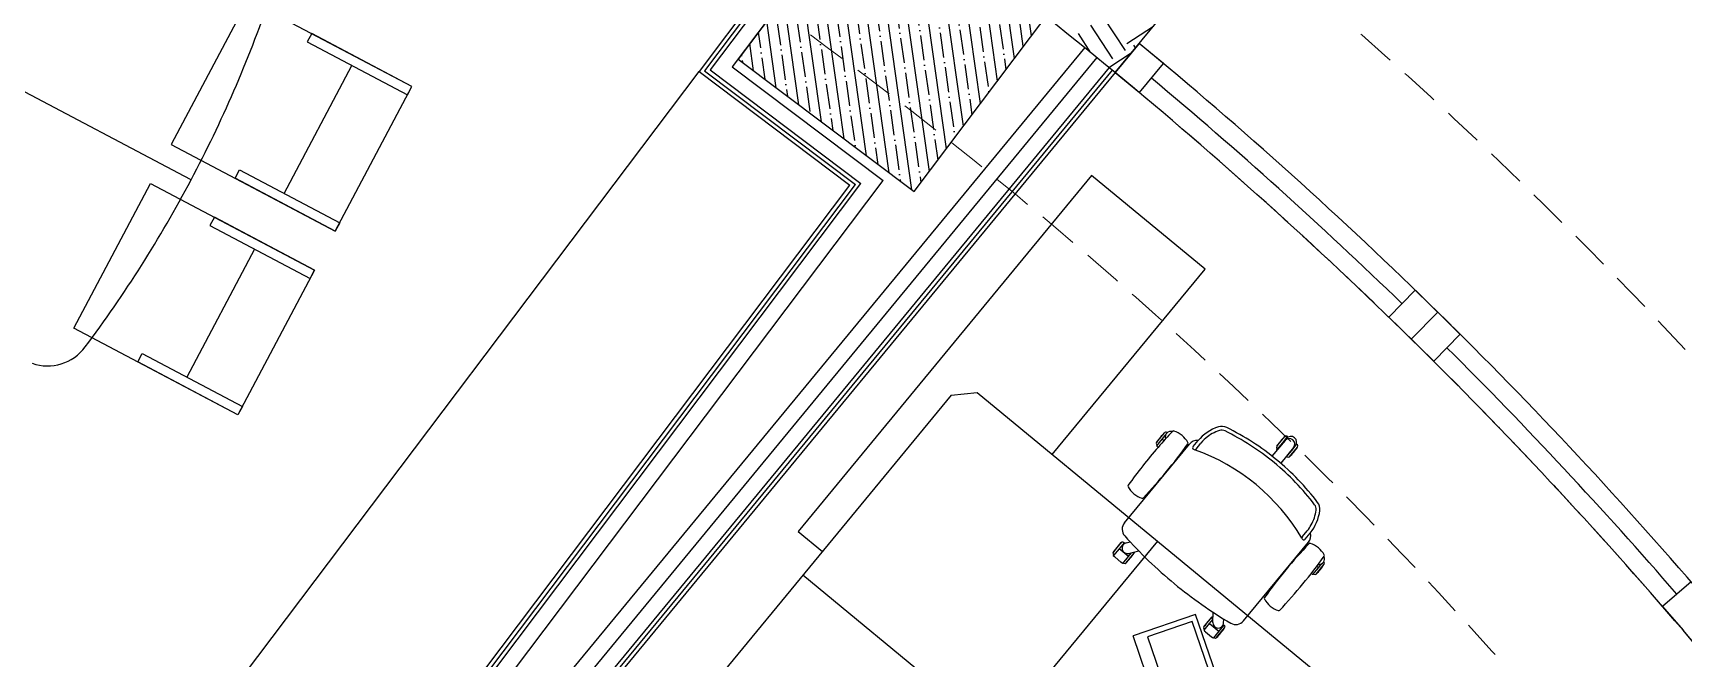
# Model space of a CAD drawing. Header units: millimetres. Extents: x 132785 to 150483, y 90225 to 103753.
# Drawn here: x 136300 to 136823, y 94182 to 94380 of the extents above; entities that cross this region are included whole.
import ezdxf

# ---------------------------------------------------------------- set-up
doc = ezdxf.new("R2010")
doc.units = ezdxf.units.MM
doc.linetypes.add('061-GZM-AP-100$0$HIDDEN', pattern=[0.375, 0.25, -0.125])
doc.layers.add('061-GZM-AP-100$0$A-cephe', color=181, linetype='Continuous')
doc.layers.add('061-GZM-AP-100$0$A-HATCH', color=8, linetype='Continuous')
doc.layers.add('061-GZM-AP-100$0$A-kiris', color=252, linetype='Continuous', lineweight=0)

msp = doc.modelspace()

# ---------------------------------------------------------------- hatches: boundary and pattern name
at = {"layer": '061-GZM-AP-100$0$A-HATCH'}
h = msp.add_hatch(dxfattribs=at)
h.set_pattern_fill('ANSI35', color=253, angle=-127.00004, style=0)
h.set_pattern_definition([(278, (136593.4806, 94406.7286), (6.2882, 0.88374), []), (278, (136590.7784, 94403.1427), (6.2882, 0.88374), [7.9375, -1.5875, 0, -1.5875])])
h.paths.add_polyline_path([(136621.433, 94385.665), (136565.528, 94427.792), (136523.401, 94371.888), (136579.306, 94329.761)])

# ---------------------------------------------------------------- linework, layer by layer
at = {"color": 253}
for p, q in [((136559.164, 94431.808), (136511.018, 94367.917)), ((136560.184, 94431.085), (136512.769, 94368.163)), ((136561.203, 94430.361), (136514.52, 94368.409)), ((136565.196, 94427.351), (136521.522, 94369.394)), ((136643.162, 94367.563), (136681.327, 94413.86)), ((136642.396, 94371.969), (136635.451, 94382.602)), ((136646.383, 94374.573), (136639.439, 94385.206)), ((136646.844, 94376.77), (136655.31, 94382.299)), ((136630.781, 94377.655), (136631.003, 94377.8)), ((136635.475, 94373.855), (136631.464, 94379.997)), ((136650.795, 94376.822), (136643.163, 94367.562)), ((136658.511, 94370.462), (136650.795, 94376.822)), ((136633.517, 94375.514), (136377.448, 94064.877)), ((136641.123, 94369.241), (136648.538, 94374.084)), ((136649.63, 94375.409), (136649.042, 94376.309)), ((136366.421, 94176.031), (136511.018, 94367.917)), ((136379.262, 94329.185, 0), (136400.784, 94369.84, 0)), ((136641.233, 94369.153), (136385.21, 94058.572)), ((136642.198, 94368.358), (136386.971, 94058.743)), ((136643.162, 94367.563), (136388.731, 94058.913)), ((136511.018, 94367.917), (136558.937, 94331.809)), ((136512.769, 94368.163), (136560.687, 94332.055)), ((136514.52, 94368.409), (136562.438, 94332.301)), ((136521.522, 94369.394), (136569.44, 94333.285)), ((136643.162, 94367.563), (136650.879, 94361.202)), ((136650.879, 94361.202), (136658.511, 94370.462)), ((136349.573, 94333.567), (136291.419, 94364.353)), ((136349.573, 94333.567), (136291.419, 94364.353)), ((136349.75, 94333.474), (136349.573, 94333.567)), ((136349.75, 94333.474), (136349.573, 94333.567)), ((136415.155, 94141.005), (136558.937, 94331.809)), ((136415.418, 94139.276), (136560.687, 94332.055)), ((136415.681, 94137.548), (136562.438, 94332.301)), ((136416.732, 94130.635), (136569.44, 94333.285)), ((136369.888, 94311.478, 0), (136348.367, 94270.823, 0)), ((136591.129, 94265.139), (136496.735, 94150.63)), ((136591.129, 94265.139), (136599.294, 94265.925)), ((136599.294, 94265.925), (136713.803, 94171.531)), ((136656.275, 94250.06), (136658.82, 94253.147)), ((136656.332, 94249.025), (136658.09, 94251.156)), ((136658.09, 94251.156), (136659.187, 94252.487)), ((136658.09, 94251.156), (136658.687, 94250.664)), ((136659.138, 94251.301), (136659.188, 94251.219)), ((136659.523, 94253.214), (136659.61, 94253.143)), ((136694.46, 94248.873), (136697.005, 94251.96)), ((136697.372, 94251.3), (136696.275, 94249.969)), ((136697.991, 94251.795), (136697.708, 94252.027)), ((136646.111, 94224.561), (136666.701, 94249.539)), ((136656.343, 94249.356), (136656.499, 94249.227)), ((136665.218, 94248.226), (136665.396, 94247.955)), ((136667.889, 94248.754), (136669.484, 94250.689)), ((136668.815, 94247.991), (136670.368, 94249.875)), ((136697.161, 94250.727), (136692.937, 94245.764)), ((136696.275, 94249.969), (136694.518, 94247.837)), ((136694.685, 94248.04), (136694.528, 94248.169)), ((136699.769, 94248.47), (136695.756, 94243.443)), ((136696.417, 94249.852), (136696.275, 94249.969)), ((136697.488, 94245.389), (136699.246, 94247.52)), ((136698.516, 94245.53), (136701.06, 94248.617)), ((136699.246, 94247.52), (136699.104, 94247.637)), ((136699.246, 94247.52), (136700.343, 94248.851)), ((136700.992, 94249.32), (136700.71, 94249.553)), ((136697.812, 94245.462), (136697.655, 94245.591)), ((136702.592, 94220.147), (136704.145, 94222.031)), ((136703.518, 94219.384), (136705.073, 94221.27)), ((136656.549, 94218.728), (136554.776, 94095.268)), ((136642.558, 94215.155), (136645.102, 94218.241)), ((136644.372, 94216.251), (136642.615, 94214.119)), ((136642.782, 94214.322), (136642.626, 94214.451)), ((136645.963, 94218.18), (136644.372, 94216.251)), ((136647.343, 94213.802), (136644.372, 94216.251)), ((136646.173, 94218.006), (136645.806, 94218.309)), ((136646.613, 94211.812), (136649.158, 94214.898)), ((136646.642, 94218.21), (136647.865, 94218.544)), ((136647.343, 94213.802), (136648.368, 94215.045)), ((136647.515, 94214.836), (136650.651, 94215.603)), ((136683.925, 94193.389), (136704.52, 94218.373)), ((136703.523, 94216.676), (136703.222, 94216.799)), ((136644.99, 94212.048), (136643.1, 94213.607)), ((136645.586, 94211.67), (136647.343, 94213.802)), ((136645.909, 94211.744), (136645.753, 94211.873)), ((136700.921, 94213.79), (136700.784, 94213.84)), ((136705.94, 94208.131), (136707.697, 94210.263)), ((136706.967, 94208.273), (136709.512, 94211.359)), ((136707.697, 94210.263), (136707.149, 94210.715)), ((136707.639, 94211.32), (136707.611, 94211.33)), ((136707.697, 94210.263), (136708.794, 94211.594)), ((136709.444, 94212.063), (136709.357, 94212.135)), ((136667.392, 94106.112), (136543.932, 94207.884)), ((136706.263, 94208.205), (136706.107, 94208.334)), ((136826.068, 94205.804), (136816.943, 94198.011)), ((136668.699, 94195.457), (136648.84, 94188.629)), ((136684.533, 94149.403), (136668.699, 94195.457)), ((136671.314, 94191.45), (136673.859, 94194.536)), ((136673.129, 94192.546), (136674.153, 94193.789)), ((136674.111, 94192.912), (136674.265, 94196.137)), ((136677.59, 94192.699), (136677.684, 94193.964)), ((136816.943, 94198.011), (136823.438, 94190.407)), ((136664.674, 94142.575), (136648.84, 94188.629)), ((136671.371, 94190.414), (136673.129, 94192.546)), ((136671.382, 94190.746), (136671.538, 94190.617)), ((136671.856, 94189.902), (136673.746, 94188.343)), ((136673.129, 94192.546), (136676.099, 94190.097)), ((136676.099, 94190.097), (136674.342, 94187.966)), ((136675.37, 94188.107), (136677.914, 94191.193)), ((136677.69, 94192.026), (136676.099, 94190.097)), ((136677.479, 94192.2), (136677.846, 94191.897)), ((136674.509, 94188.168), (136674.666, 94188.039))]:
    msp.add_line(p, q, dxfattribs=at)
at = {"color": 253, "ltscale": 12}
msp.add_line((136637.375, 94372.333), (136381.352, 94061.752), dxfattribs=at)
at = {"color": 253}
for points in [[(136565.528, 94427.792), (136523.401, 94371.888), (136579.306, 94329.761), (136621.433, 94385.665)], [(136653.397, 94188.292), (136668.061, 94145.643), (136682.246, 94150.52), (136667.582, 94193.169)]]:
    msp.add_lwpolyline(points, close=True, dxfattribs=at)
at = {"color": 253, "elevation": 0}
for points in [[(136367.719, 94390.738), (136343.39, 94344.78), (136395.535, 94317.177), (136419.864, 94363.134)], [(136419.864, 94363.134), (136388.047, 94379.977), (136386.643, 94377.326), (136418.46, 94360.483), (136419.864, 94363.134)], [(136395.535, 94317.177), (136363.718, 94334.02), (136365.122, 94336.671), (136396.938, 94319.828), (136395.535, 94317.177)], [(136312.495, 94286.418), (136336.824, 94332.376), (136388.968, 94304.772), (136364.639, 94258.814)], [(136388.968, 94304.772), (136357.151, 94321.615), (136355.748, 94318.964), (136387.564, 94302.12), (136388.968, 94304.772)], [(136364.639, 94258.814), (136332.822, 94275.657), (136334.226, 94278.309), (136366.043, 94261.466), (136364.639, 94258.814)]]:
    msp.add_lwpolyline(points, close=True, dxfattribs=at)
at = {"color": 253}
msp.add_lwpolyline([(136623.176, 94246.238), (136671.728, 94305.136), (136635.654, 94334.873), (136542.461, 94221.821), (136550.178, 94215.46)], dxfattribs=at)
for centre, radius, start, end in [((135720.849, 93248.707), 1450, 50.5, 60.5), ((135992.694, 94522.49), 404, 332.1043, 341.02158), ((135720.849, 93248.707), 1462, 40.5, 50.5), ((135720.849, 93248.707), 1450, 40.5, 50.5), ((135720.849, 93248.707), 1456, 45.893518, 50.106482), ((135992.694, 94522.49), 404, 323.18702, 332.1043), ((136304.126, 94289.4), 15, 251.00863, 323.18702), ((135720.849, 93248.707), 1456, 40.893518, 45.106482), ((136672.915, 94238.935), 20.016, 134.76548, 146.23451), ((136784.655, 94137.594), 169.27, 136.73592, 139.05383), ((136659.205, 94252.829), 0.5, 50.5, 140.5), ((136660.768, 94251.864), 1.725, 72.1351, 199.05102), ((136661.683, 94253.332), 0.4, 66.20635, 136.73592), ((136659.338, 94246.186), 7.921, 29.1671, 71.8329), ((136680.206, 94241.695), 13.994, 107.87888, 140.26317), ((136680.206, 94241.695), 12.794, 126.88577, 140.26317), ((136680.206, 94241.695), 12.794, 107.87888, 130.27762), ((136676.967, 94251.569), 3.603, 63.87447, 107.06374), ((136676.967, 94251.567), 2.405, 63.86254, 106.63932), ((136642.984, 94182.246), 79.607, 50.5, 63.88443), ((136642.984, 94182.246), 80.807, 50.5, 63.88483), ((136711.1, 94237.748), 20.016, 134.76548, 146.23451), ((136697.39, 94251.642), 0.5, 50.5, 140.5), ((136698.438, 94249.567), 1.725, 320.5, 140.5), ((136698.858, 94250.076), 1.925, 320.5, 140.5), ((136784.655, 94137.594), 169.27, 139.05383, 144.26408), ((136656.661, 94249.742), 0.5, 140.5, 230.5), ((136528.83, 94348.48), 169.27, 320.5, 324.26408), ((136665.905, 94249.851), 0.4, 324.26408, 34.79364), ((136669.171, 94247.503), 3.2, 84.38759, 140.5), ((136668.352, 94248.373), 0.6, 140.5, 320.5), ((136646.389, 94186.377), 65.208, 30.68788, 70.31212), ((136694.846, 94248.555), 0.5, 140.5, 230.5), ((136684.42, 94259.741), 20.016, 314.76548, 326.23451), ((136700.674, 94248.935), 0.5, 320.5, 50.5), ((136528.83, 94348.48), 169.27, 316.73592, 320.5), ((136642.984, 94182.246), 79.607, 37.1142, 50.5), ((136642.984, 94182.246), 80.807, 37.1142, 50.5), ((136698.13, 94245.848), 0.5, 230.5, 320.5), ((136647.58, 94236.223), 0.4, 144.26408, 214.79364), ((136654.147, 94239.889), 7.921, 209.1671, 251.8329), ((136651.802, 94232.742), 0.4, 246.20635, 316.73592), ((136704.548, 94228.832), 2.405, 354.36068, 37.09231), ((136704.549, 94228.832), 3.603, 353.93626, 37.10384), ((135720.849, 93248.707), 1047.5, 51.183737, 68.806899), ((135720.849, 93248.707), 1048.75, 55.254186, 68.810162), ((135720.849, 93248.707), 1050, 55.319765, 68.813418), ((136694.238, 94230.128), 13.994, 320.7317, 353.12112), ((136694.238, 94230.128), 12.794, 330.72238, 353.12112), ((136648.58, 94222.525), 3.2, 140.5, 221.60803), ((136751.627, 94314.04), 141.017, 221.60803, 230.5), ((136703.055, 94219.766), 0.6, 140.5, 320.5), ((136694.238, 94230.128), 12.794, 320.73683, 330.72238), ((136702.05, 94220.408), 3.2, 320.5, 16.62224), ((135720.849, 93248.707), 1036.25, 42.223669, 68.777173), ((135720.849, 93248.707), 1037.5, 42.220257, 68.780508), ((136642.944, 94214.837), 0.5, 140.5, 230.5), ((136659.198, 94204.03), 20.016, 134.76548, 146.23451), ((136645.488, 94217.923), 0.5, 50.5, 140.5), ((136647.095, 94216.528), 1.743, 105.08379, 283.93141), ((136632.518, 94226.023), 20.016, 314.76548, 326.23451), ((136648.772, 94215.216), 0.5, 320.5, 5.60704), ((136827.945, 94101.908), 169.27, 136.73592, 140.5), ((136704.973, 94217.646), 0.4, 66.20635, 136.73592), ((136702.628, 94210.499), 7.921, 29.1671, 71.8329), ((136709.196, 94214.165), 0.4, 324.26408, 34.79364), ((135720.849, 93248.707), 1035, 42.214896, 68.786023), ((136646.228, 94212.13), 0.5, 230.5, 320.5), ((136827.945, 94101.908), 169.27, 140.5, 144.26408), ((136572.121, 94312.794), 169.27, 320.5, 324.26408), ((136692.872, 94222.484), 20.016, 314.76548, 326.23451), ((136707.881, 94213.028), 1.725, 261.94898, 26.51286), ((136709.126, 94211.677), 0.5, 320.5, 50.5), ((136751.627, 94314.04), 141.017, 230.5, 239.39197), ((136572.121, 94312.794), 169.27, 316.73592, 320.5), ((136706.581, 94208.591), 0.5, 230.5, 320.5), ((136690.87, 94200.537), 0.4, 144.26408, 214.79364), ((136697.438, 94204.203), 7.921, 209.1671, 251.8329), ((136687.954, 94180.325), 20.016, 134.76548, 146.23451), ((136674.244, 94194.218), 0.5, 95.39296, 140.5), ((136695.093, 94197.056), 0.4, 246.20635, 316.73592), ((136671.7, 94191.132), 0.5, 140.5, 230.5), ((136675.852, 94192.823), 1.743, 177.06859, 355.91621), ((136661.274, 94202.318), 20.016, 314.76548, 326.23451), ((136677.528, 94191.511), 0.5, 320.5, 50.5), ((136681.456, 94195.425), 3.2, 239.39197, 320.5), ((135720.849, 93248.707), 1450, 30.5, 40.5), ((136674.984, 94188.425), 0.5, 230.5, 320.5)]:
    msp.add_arc(centre, radius, start, end, dxfattribs=at)
at = {"color": 253, "ltscale": 12}
msp.add_arc((135720.849, 93248.707), 1042.5, 42.206692, 68.793766, dxfattribs=at)
at = {"color": 253}
for points, knots in [([(136656.332, 94249.025), (136656.325, 94249.016), (136656.322, 94249.006), (136656.324, 94248.981), (136656.329, 94248.966), (136656.348, 94248.933), (136656.362, 94248.915), (136656.396, 94248.875), (136656.417, 94248.854), (136656.462, 94248.811), (136656.488, 94248.788), (136656.546, 94248.737), (136656.577, 94248.711), (136656.644, 94248.655), (136656.678, 94248.626), (136656.742, 94248.574), (136656.772, 94248.549), (136656.8, 94248.526)], [32.4963648, 32.4963648, 32.4963648, 32.4963648, 33.8319673, 33.8319673, 35.1675698, 35.1675698, 36.5031723, 36.5031723, 37.8387748, 37.8387748, 39.1577116, 39.1577116, 40.4766485, 40.4766485, 41.7955854, 41.7955854, 42.9001626, 42.9001626, 42.9001626, 42.9001626]), ([(136694.578, 94247.692), (136694.573, 94247.698), (136694.569, 94247.703), (136694.547, 94247.728), (136694.533, 94247.746), (136694.514, 94247.779), (136694.509, 94247.793), (136694.507, 94247.819), (136694.511, 94247.829), (136694.518, 94247.837)], [49.3801079, 49.3801079, 49.3801079, 49.3801079, 49.7258722, 49.7258722, 51.0614747, 51.0614747, 52.3970772, 52.3970772, 53.7326797, 53.7326797, 53.7326797, 53.7326797]), ([(136697.488, 94245.389), (136697.481, 94245.38), (136697.472, 94245.375), (136697.447, 94245.372), (136697.431, 94245.374), (136697.396, 94245.386), (136697.375, 94245.396), (136697.347, 94245.413), (136697.341, 94245.416), (136697.335, 94245.42)], [32.4963648, 32.4963648, 32.4963648, 32.4963648, 33.8319673, 33.8319673, 35.1675698, 35.1675698, 36.5031723, 36.5031723, 36.8435002, 36.8435002, 36.8435002, 36.8435002]), ([(136643.1, 94213.607), (136643.066, 94213.635), (136643.031, 94213.663), (136642.961, 94213.721), (136642.926, 94213.75), (136642.86, 94213.805), (136642.829, 94213.832), (136642.771, 94213.882), (136642.745, 94213.906), (136642.7, 94213.949), (136642.679, 94213.97), (136642.645, 94214.009), (136642.631, 94214.028), (136642.612, 94214.061), (136642.607, 94214.075), (136642.605, 94214.1), (136642.608, 94214.111), (136642.615, 94214.119)], [43.1145222, 43.1145222, 43.1145222, 43.1145222, 44.4334591, 44.4334591, 45.752396, 45.752396, 47.0713328, 47.0713328, 48.3902697, 48.3902697, 49.7258722, 49.7258722, 51.0614747, 51.0614747, 52.3970772, 52.3970772, 53.7326797, 53.7326797, 53.7326797, 53.7326797]), ([(136645.586, 94211.67), (136645.579, 94211.662), (136645.569, 94211.657), (136645.544, 94211.654), (136645.529, 94211.656), (136645.493, 94211.668), (136645.472, 94211.678), (136645.427, 94211.705), (136645.403, 94211.721), (136645.351, 94211.757), (136645.323, 94211.778), (136645.263, 94211.825), (136645.231, 94211.851), (136645.164, 94211.905), (136645.129, 94211.934), (136645.059, 94211.991), (136645.024, 94212.02), (136644.99, 94212.048)], [32.4963648, 32.4963648, 32.4963648, 32.4963648, 33.8319673, 33.8319673, 35.1675698, 35.1675698, 36.5031723, 36.5031723, 37.8387748, 37.8387748, 39.1577116, 39.1577116, 40.4766485, 40.4766485, 41.7955854, 41.7955854, 43.1145222, 43.1145222, 43.1145222, 43.1145222]), ([(136705.94, 94208.131), (136705.933, 94208.123), (136705.923, 94208.118), (136705.898, 94208.115), (136705.883, 94208.117), (136705.847, 94208.129), (136705.826, 94208.139), (136705.781, 94208.166), (136705.757, 94208.182), (136705.705, 94208.218), (136705.677, 94208.239), (136705.617, 94208.286), (136705.585, 94208.312), (136705.518, 94208.366), (136705.483, 94208.395), (136705.435, 94208.434), (136705.423, 94208.445), (136705.41, 94208.455)], [32.4963648, 32.4963648, 32.4963648, 32.4963648, 33.8319673, 33.8319673, 35.1675698, 35.1675698, 36.5031723, 36.5031723, 37.8387748, 37.8387748, 39.1577116, 39.1577116, 40.4766485, 40.4766485, 41.7955854, 41.7955854, 42.2777408, 42.2777408, 42.2777408, 42.2777408]), ([(136671.371, 94190.414), (136671.364, 94190.406), (136671.361, 94190.396), (136671.363, 94190.37), (136671.368, 94190.356), (136671.387, 94190.323), (136671.401, 94190.305), (136671.435, 94190.265), (136671.456, 94190.244), (136671.501, 94190.201), (136671.527, 94190.177), (136671.585, 94190.127), (136671.616, 94190.1), (136671.683, 94190.045), (136671.717, 94190.016), (136671.787, 94189.959), (136671.822, 94189.93), (136671.856, 94189.902)], [32.4963648, 32.4963648, 32.4963648, 32.4963648, 33.8319673, 33.8319673, 35.1675698, 35.1675698, 36.5031723, 36.5031723, 37.8387748, 37.8387748, 39.1577116, 39.1577116, 40.4766485, 40.4766485, 41.7955854, 41.7955854, 43.1145222, 43.1145222, 43.1145222, 43.1145222]), ([(136673.746, 94188.343), (136673.78, 94188.315), (136673.815, 94188.287), (136673.885, 94188.229), (136673.92, 94188.201), (136673.987, 94188.146), (136674.019, 94188.12), (136674.08, 94188.073), (136674.108, 94188.052), (136674.159, 94188.016), (136674.183, 94188), (136674.229, 94187.973), (136674.249, 94187.963), (136674.285, 94187.951), (136674.3, 94187.949), (136674.325, 94187.952), (136674.335, 94187.957), (136674.342, 94187.966)], [43.1145222, 43.1145222, 43.1145222, 43.1145222, 44.4334591, 44.4334591, 45.752396, 45.752396, 47.0713328, 47.0713328, 48.3902697, 48.3902697, 49.7258722, 49.7258722, 51.0614747, 51.0614747, 52.3970772, 52.3970772, 53.7326797, 53.7326797, 53.7326797, 53.7326797])]:
    msp.add_open_spline(points, degree=3, knots=knots, dxfattribs=at)
at = {"layer": '061-GZM-AP-100$0$A-cephe', "color": 253}
msp.add_line((136745.578, 94291.479), (136737.168, 94282.92), dxfattribs=at)
msp.add_lwpolyline([(136744.3, 94275.911), (136752.711, 94284.47), (136738.446, 94298.488), (136730.035, 94289.929)], close=True, dxfattribs=at)
at = {"layer": '061-GZM-AP-100$0$A-kiris', "color": 253, "linetype": '061-GZM-AP-100$0$HIDDEN', "ltscale": 50}
for radius in [1450, 1400]:
    msp.add_circle((135720.849, 93248.707), radius, dxfattribs=at)
msp.add_arc((135720.849, 93248.707), 1510, 39.5, 51.5, dxfattribs=at)

doc.saveas('drawing.dxf')
